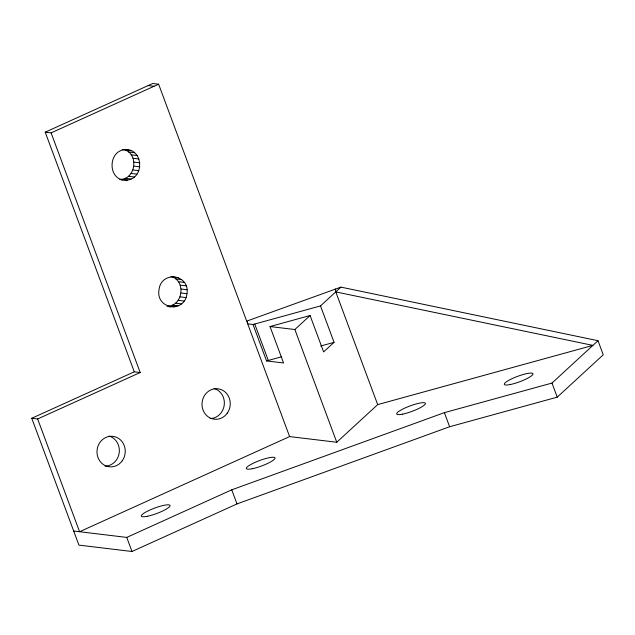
<?xml version="1.0" encoding="UTF-8"?>
<svg xmlns="http://www.w3.org/2000/svg" width="635" height="635" viewBox="0 0 635 635"><rect width="100%" height="100%" fill="white"/><g stroke="black" fill="none" stroke-linecap="round" stroke-linejoin="round"><path stroke-width="0.95" d="M119.753 179.387C135.882 179.832 139.375 153.384 123.738 149.542M127.865 149.749C107.251 147.447 106.466 182.435 127.5 180.078C144.47 177.856 143.375 149.519 125.897 149.511M166.894 306.276C183.015 306.705 186.507 280.265 170.879 276.431M186.96 293.711C190.198 274.225 160.996 270.216 158.98 289.917C155.75 309.396 184.952 313.404 186.96 293.711L181.07 293.005M340.9 287.123L247.277 320.929L247.706 323.858L253.016 324.501L320.516 305.919L340.9 287.123L598.011 340.709L603.25 354.798L557.228 397.145L449.62 426.744L236.998 503.92L131.993 551.497L78.93 545.116L31.75 418.259L134.287 371.816L140.184 372.523L51.11 132.874L45.212 132.175L134.287 371.816M253.016 324.501L266.557 360.926L283.567 362.966L270.018 326.549L294.862 329.525L310.086 315.516L323.628 351.933L334.058 342.336L320.516 305.919M73.692 531.019L79.581 531.725L289.6 436.578L336.764 442.254L377.674 404.614L592.892 345.392L598.011 340.709M31.75 418.259L37.648 418.965L79.581 531.725L126.754 537.416L231.759 489.823L444.381 412.647L551.998 383.064L592.892 345.392L335.772 291.894L335.351 288.965M45.212 132.175L152.725 83.502L158.623 84.209L289.6 436.578M51.11 132.874L158.623 84.209M37.648 418.965L140.184 372.523M270.018 326.549L310.086 315.516M266.557 360.926L281.638 356.775M320.715 346.012L334.058 342.336M148.138 85.582L154.035 86.289M122.206 149.535L124.174 149.773M125.516 150.05L131.413 150.757M128.691 152.019L134.588 152.725M131.262 154.829L137.16 155.535M133.072 158.274L138.97 158.98M133.977 162.123L139.875 162.83M133.929 166.116L139.827 166.822M132.929 169.982L138.827 170.688M131.048 173.45L136.946 174.157M128.405 176.292L134.302 176.998M125.19 178.316L131.08 179.022M121.602 179.372L127.5 180.078M120.856 179.753L122.825 179.991M172.649 276.931L178.546 277.638M175.824 278.908L181.721 279.614M178.403 281.71L184.293 282.416M180.205 285.163L186.103 285.861M181.11 289.012L187.007 289.719M180.07 296.87L185.96 297.569M178.181 300.339L184.079 301.046M175.538 303.181L181.435 303.887M172.323 305.197L178.221 305.903M168.743 306.26L174.641 306.967M168.981 306.753L170.95 306.991M551.998 383.064L557.228 397.145M444.381 412.647L449.62 426.744M335.772 291.894L377.674 404.614M294.862 329.525L336.764 442.254M254.754 324.033L268.295 360.45M231.759 489.823L236.998 503.92M126.754 537.416L131.993 551.497M109.053 436.054A15.311 14.113 -83.2 0 1 119.213 452.755A15.311 14.113 -83.2 0 1 105.045 466.153M214.058 388.477A15.311 14.113 -83.2 0 1 224.219 405.178A15.311 14.113 -83.2 0 1 210.05 418.584M147.256 516.303A15.311 2.897 -20.4 0 0 169.997 506A15.311 2.897 -20.4 0 0 149.781 510.088A15.311 2.897 -20.4 0 0 147.256 516.303M252.27 468.725A15.311 2.897 -20.4 0 0 275.003 458.422A15.311 2.897 -20.4 0 0 254.794 462.51A15.311 2.897 -20.4 0 0 252.27 468.725M510.222 384.548A15.311 2.897 -20.4 0 0 532.963 374.253A15.311 2.897 -20.4 0 0 512.747 378.341A15.311 2.897 -20.4 0 0 510.222 384.548M402.614 414.155A15.311 2.897 -20.4 0 0 425.347 403.86A15.311 2.897 -20.4 0 0 405.138 407.94A15.311 2.897 -20.4 0 0 402.614 414.155M122.222 460.796A15.311 14.113 -83.2 0 0 113.141 436.38A15.311 14.113 -83.2 0 0 97.988 457.51A15.311 14.113 -83.2 0 0 122.222 460.796M227.235 413.218A15.311 14.113 -83.2 0 0 218.154 388.81A15.311 14.113 -83.2 0 0 203.002 409.932A15.311 14.113 -83.2 0 0 227.235 413.218"/></g></svg>
